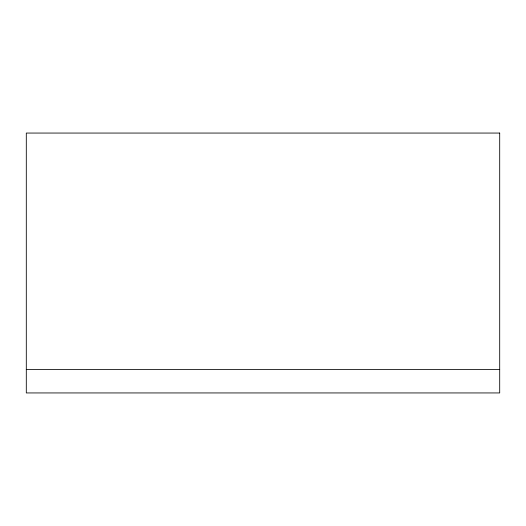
<?xml version="1.0" encoding="UTF-8"?>
<svg xmlns="http://www.w3.org/2000/svg" width="526" height="526" viewBox="0 0 526 526"><rect width="100%" height="100%" fill="white"/><g stroke="black" fill="none" stroke-linecap="round" stroke-linejoin="round"><path stroke-width="0.79" d="M26.3 369.469L499.7 369.469M499.7 133.058L26.3 133.058L26.3 392.942L499.7 392.942L499.7 133.058"/></g></svg>
